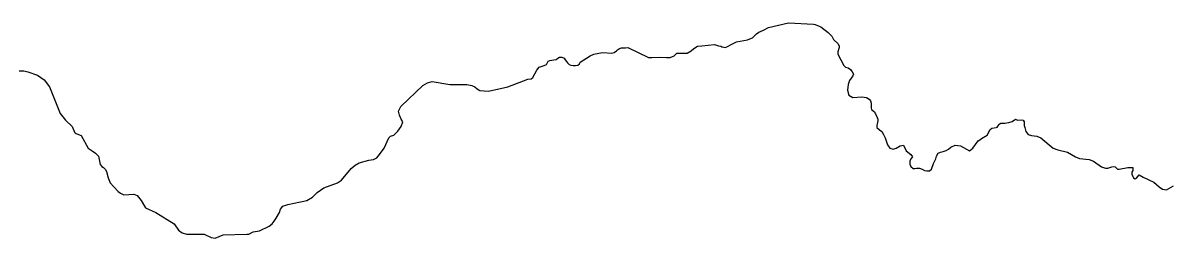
# Model space of a CAD drawing. Header units: metres. Extents: x 0 to 1325, y -1 to 773.
# Drawn here: x 731.14 to 751.27, y 367.43 to 371.21 of the extents above; entities that cross this region are included whole.
import ezdxf

# ---------------------------------------------------------------- set-up
doc = ezdxf.new("R2010")
doc.units = ezdxf.units.M

msp = doc.modelspace()

# ---------------------------------------------------------------- linework, layer by layer
at = {"layer": 'SCORE'}
for points in [[(744.24, 371.128), (744.59, 371.208)], [(744.59, 371.208), (745.03, 371.188)], [(743.96, 370.948), (744.03, 371.018)], [(744.03, 371.018), (744.07, 371.048)], [(744.07, 371.048), (744.15, 371.078)], [(744.15, 371.078), (744.24, 371.128)], [(745.03, 371.188), (745.06, 371.178)], [(745.06, 371.178), (745.13, 371.148)], [(745.13, 371.148), (745.16, 371.138)], [(745.16, 371.138), (745.29, 371.038)], [(745.29, 371.038), (745.35, 370.978)], [(742.93, 370.758), (742.99, 370.798)], [(742.99, 370.798), (743.07, 370.808)], [(743.07, 370.808), (743.29, 370.828)], [(743.29, 370.828), (743.36, 370.808)], [(743.36, 370.808), (743.4, 370.798)], [(743.4, 370.798), (743.42, 370.788)], [(743.51, 370.788), (743.61, 370.838)], [(743.61, 370.838), (743.68, 370.878)], [(743.68, 370.878), (743.87, 370.908)], [(743.87, 370.908), (743.94, 370.938)], [(743.94, 370.938), (743.96, 370.948)], [(745.35, 370.978), (745.38, 370.918)], [(745.38, 370.918), (745.39, 370.908)], [(745.39, 370.908), (745.46, 370.848)], [(745.46, 370.848), (745.48, 370.808)], [(745.48, 370.808), (745.48, 370.778)], [(740.54, 370.588), (740.57, 370.608)], [(740.57, 370.608), (740.61, 370.608)], [(740.61, 370.608), (740.65, 370.588)], [(740.93, 370.518), (741.11, 370.628)], [(741.11, 370.628), (741.17, 370.658)], [(741.17, 370.658), (741.26, 370.678)], [(741.26, 370.678), (741.33, 370.688)], [(741.33, 370.688), (741.49, 370.678)], [(741.49, 370.678), (741.53, 370.688)], [(741.53, 370.688), (741.57, 370.718)], [(741.57, 370.718), (741.59, 370.738)], [(741.59, 370.738), (741.62, 370.758)], [(741.62, 370.758), (741.66, 370.768)], [(741.66, 370.768), (741.73, 370.768)], [(741.73, 370.768), (741.77, 370.778)], [(741.77, 370.778), (742.13, 370.598)], [(742.13, 370.598), (742.19, 370.598)], [(742.19, 370.598), (742.33, 370.608)], [(742.33, 370.608), (742.45, 370.598)], [(742.45, 370.598), (742.51, 370.598)], [(742.51, 370.598), (742.58, 370.628)], [(742.58, 370.628), (742.6, 370.648)], [(742.6, 370.648), (742.61, 370.658)], [(742.61, 370.658), (742.63, 370.678)], [(742.63, 370.678), (742.67, 370.678)], [(742.67, 370.678), (742.78, 370.678)], [(742.78, 370.678), (742.81, 370.678)], [(742.81, 370.678), (742.88, 370.718)], [(742.88, 370.718), (742.93, 370.758)], [(743.42, 370.788), (743.43, 370.788)], [(743.43, 370.788), (743.48, 370.778)], [(743.48, 370.778), (743.51, 370.788)], [(745.48, 370.778), (745.46, 370.698)], [(745.46, 370.698), (745.46, 370.658)], [(745.46, 370.658), (745.56, 370.458)], [(740.17, 370.378), (740.21, 370.428)], [(740.21, 370.428), (740.3, 370.458)], [(740.3, 370.458), (740.34, 370.478)], [(740.34, 370.478), (740.37, 370.538)], [(740.37, 370.538), (740.4, 370.548)], [(740.4, 370.548), (740.47, 370.558)], [(740.47, 370.558), (740.51, 370.568)], [(740.51, 370.568), (740.54, 370.588)], [(740.65, 370.588), (740.67, 370.558)], [(740.67, 370.558), (740.69, 370.528)], [(740.69, 370.528), (740.71, 370.508)], [(740.71, 370.508), (740.74, 370.478)], [(740.74, 370.478), (740.77, 370.468)], [(740.77, 370.468), (740.81, 370.458)], [(740.81, 370.458), (740.85, 370.458)], [(740.85, 370.458), (740.89, 370.468)], [(740.89, 370.468), (740.92, 370.488)], [(740.92, 370.488), (740.93, 370.518)], [(745.56, 370.458), (745.59, 370.428)], [(745.59, 370.428), (745.64, 370.418)], [(745.64, 370.418), (745.68, 370.388)], [(731.08, 370.368), (731.16, 370.368)], [(731.16, 370.368), (731.23, 370.348)], [(731.23, 370.348), (731.4, 370.288)], [(731.4, 370.288), (731.52, 370.208)], [(731.52, 370.208), (731.61, 370.088)], [(739.66, 370.088), (740.01, 370.218)], [(740.01, 370.218), (740.07, 370.228)], [(740.07, 370.228), (740.1, 370.248)], [(740.1, 370.248), (740.17, 370.378)], [(745.66, 370.198), (745.64, 370.128)], [(745.72, 370.278), (745.66, 370.198)], [(745.68, 370.388), (745.71, 370.348)], [(745.71, 370.348), (745.73, 370.308)], [(745.73, 370.308), (745.72, 370.278)], [(731.61, 370.088), (731.8, 369.618)], [(737.79, 369.748), (738.17, 370.108)], [(738.17, 370.108), (738.25, 370.158)], [(738.25, 370.158), (738.33, 370.178)], [(738.33, 370.178), (738.64, 370.128)], [(738.64, 370.128), (738.94, 370.128)], [(738.94, 370.128), (739.03, 370.108)], [(739.03, 370.108), (739.08, 370.088)], [(739.08, 370.088), (739.12, 370.048)], [(739.12, 370.048), (739.17, 370.018)], [(739.17, 370.018), (739.32, 370.008)], [(739.32, 370.008), (739.66, 370.088)], [(745.64, 370.128), (745.63, 370.028)], [(745.63, 370.028), (745.65, 369.938)], [(745.65, 369.938), (745.72, 369.898)], [(745.72, 369.898), (745.88, 369.908)], [(745.88, 369.908), (745.96, 369.898)], [(745.96, 369.898), (746.01, 369.868)], [(746.01, 369.868), (746.03, 369.838)], [(746.03, 369.838), (746.04, 369.798)], [(746.04, 369.798), (746.04, 369.708)], [(731.8, 369.618), (731.89, 369.498)], [(737.74, 369.658), (737.78, 369.738)], [(737.76, 369.588), (737.74, 369.658)], [(737.79, 369.518), (737.76, 369.588)], [(737.78, 369.738), (737.79, 369.748)], [(746.04, 369.708), (746.05, 369.688)], [(746.05, 369.688), (746.1, 369.648)], [(746.1, 369.648), (746.11, 369.628)], [(746.11, 369.628), (746.12, 369.608)], [(746.12, 369.608), (746.15, 369.548)], [(731.89, 369.498), (732.01, 369.388)], [(732.01, 369.388), (732.05, 369.288)], [(737.73, 369.308), (737.79, 369.388)], [(737.82, 369.468), (737.79, 369.518)], [(737.79, 369.388), (737.82, 369.468)], [(746.16, 369.488), (746.14, 369.408)], [(746.14, 369.408), (746.14, 369.368)], [(746.15, 369.548), (746.16, 369.518)], [(746.16, 369.518), (746.16, 369.488)], [(748.26, 369.388), (748.3, 369.438)], [(748.26, 369.378), (748.26, 369.388)], [(748.3, 369.438), (748.32, 369.448)], [(748.32, 369.448), (748.39, 369.448)], [(748.39, 369.448), (748.46, 369.458)], [(748.46, 369.458), (748.52, 369.478)], [(748.52, 369.478), (748.58, 369.518)], [(748.58, 369.518), (748.61, 369.498)], [(748.61, 369.498), (748.68, 369.508)], [(748.68, 369.508), (748.71, 369.498)], [(748.71, 369.498), (748.73, 369.468)], [(748.73, 369.468), (748.73, 369.438)], [(748.73, 369.438), (748.73, 369.408)], [(748.73, 369.408), (748.74, 369.368)], [(732.05, 369.288), (732.06, 369.278)], [(732.06, 369.278), (732.08, 369.268)], [(732.08, 369.268), (732.15, 369.238)], [(732.15, 369.238), (732.17, 369.228)], [(732.17, 369.228), (732.29, 369.008)], [(737.49, 369.008), (737.57, 369.188)], [(737.57, 369.188), (737.6, 369.218)], [(737.6, 369.218), (737.66, 369.238)], [(737.66, 369.238), (737.73, 369.308)], [(746.14, 369.368), (746.19, 369.328)], [(746.19, 369.328), (746.23, 369.298)], [(746.23, 369.298), (746.26, 369.248)], [(746.26, 369.248), (746.29, 369.188)], [(746.29, 369.188), (746.33, 369.068)], [(747.98, 369.178), (748.08, 369.238)], [(748.08, 369.238), (748.13, 369.338)], [(748.13, 369.338), (748.16, 369.358)], [(748.16, 369.358), (748.24, 369.368)], [(748.24, 369.368), (748.26, 369.378)], [(748.74, 369.368), (748.76, 369.298)], [(748.76, 369.298), (748.8, 369.248)], [(748.8, 369.248), (748.86, 369.228)], [(748.86, 369.228), (748.95, 369.218)], [(748.95, 369.218), (749.02, 369.188)], [(749.02, 369.188), (749.24, 369.008)], [(732.29, 369.008), (732.36, 368.958)], [(737.41, 368.898), (737.49, 369.008)], [(746.33, 369.068), (746.37, 369.008)], [(746.37, 369.008), (746.43, 368.988)], [(746.43, 368.988), (746.48, 369.008)], [(746.48, 369.008), (746.55, 369.048)], [(746.55, 369.048), (746.61, 369.058)], [(746.61, 369.058), (746.66, 368.958)], [(747.36, 368.968), (747.4, 368.988)], [(747.4, 368.988), (747.44, 369.028)], [(747.44, 369.028), (747.52, 369.058)], [(747.52, 369.058), (747.61, 369.048)], [(747.61, 369.048), (747.77, 368.958)], [(747.77, 368.958), (747.83, 369.008)], [(747.83, 369.008), (747.92, 369.138)], [(747.92, 369.138), (747.97, 369.168)], [(747.97, 369.168), (747.98, 369.178)], [(749.24, 369.008), (749.32, 368.978)], [(732.36, 368.958), (732.42, 368.918)], [(732.42, 368.918), (732.47, 368.868)], [(732.47, 368.868), (732.5, 368.718)], [(737.05, 368.748), (737.22, 368.798)], [(737.22, 368.798), (737.3, 368.808)], [(737.3, 368.808), (737.36, 368.838)], [(737.36, 368.838), (737.41, 368.898)], [(746.66, 368.958), (746.74, 368.898)], [(746.74, 368.818), (746.72, 368.778)], [(746.74, 368.898), (746.77, 368.858)], [(746.77, 368.858), (746.74, 368.818)], [(747.14, 368.738), (747.18, 368.818)], [(747.18, 368.818), (747.19, 368.868)], [(747.19, 368.868), (747.22, 368.918)], [(747.22, 368.918), (747.26, 368.938)], [(747.26, 368.938), (747.31, 368.948)], [(747.31, 368.948), (747.36, 368.968)], [(749.32, 368.978), (749.49, 368.938)], [(749.49, 368.938), (749.63, 368.858)], [(749.63, 368.858), (749.7, 368.828)], [(749.7, 368.828), (749.87, 368.808)], [(749.87, 368.808), (749.95, 368.778)], [(732.5, 368.718), (732.53, 368.688)], [(732.53, 368.688), (732.56, 368.668)], [(732.56, 368.668), (732.59, 368.638)], [(732.59, 368.638), (732.61, 368.598)], [(732.61, 368.598), (732.64, 368.488)], [(736.74, 368.448), (736.91, 368.648)], [(736.91, 368.648), (736.98, 368.708)], [(736.98, 368.708), (737.05, 368.748)], [(746.72, 368.778), (746.72, 368.728)], [(746.72, 368.728), (746.74, 368.688)], [(746.74, 368.688), (746.78, 368.648)], [(746.78, 368.648), (746.81, 368.648)], [(746.81, 368.648), (746.84, 368.658)], [(746.84, 368.658), (746.89, 368.658)], [(746.89, 368.658), (746.94, 368.638)], [(746.94, 368.638), (746.98, 368.618)], [(746.98, 368.618), (747.02, 368.608)], [(747.02, 368.608), (747.07, 368.608)], [(747.07, 368.608), (747.1, 368.638)], [(747.1, 368.638), (747.14, 368.738)], [(749.95, 368.778), (750.09, 368.678)], [(750.09, 368.678), (750.16, 368.658)], [(750.16, 368.658), (750.2, 368.658)], [(750.2, 368.658), (750.27, 368.678)], [(750.27, 368.678), (750.3, 368.688)], [(750.3, 368.688), (750.33, 368.678)], [(750.33, 368.678), (750.37, 368.638)], [(750.37, 368.638), (750.4, 368.638)], [(750.4, 368.638), (750.55, 368.668)], [(750.55, 368.668), (750.64, 368.668)], [(750.64, 368.618), (750.62, 368.588)], [(750.62, 368.588), (750.62, 368.548)], [(750.64, 368.668), (750.64, 368.618)], [(732.64, 368.488), (732.68, 368.398)], [(732.68, 368.398), (732.74, 368.328)], [(736.43, 368.308), (736.67, 368.398)], [(736.67, 368.398), (736.74, 368.448)], [(750.62, 368.548), (750.64, 368.508)], [(750.64, 368.508), (750.65, 368.488)], [(750.65, 368.488), (750.68, 368.468)], [(750.68, 368.468), (750.7, 368.478)], [(750.7, 368.478), (750.75, 368.538)], [(750.75, 368.538), (750.82, 368.498)], [(750.82, 368.498), (751.01, 368.408)], [(751.01, 368.408), (751.1, 368.328)], [(732.74, 368.328), (732.82, 368.248)], [(732.82, 368.248), (732.86, 368.218)], [(732.86, 368.218), (732.92, 368.188)], [(732.92, 368.188), (733.09, 368.198)], [(733.09, 368.198), (733.15, 368.178)], [(733.15, 368.178), (733.22, 368.088)], [(736.23, 368.148), (736.31, 368.228)], [(736.31, 368.228), (736.43, 368.308)], [(751.1, 368.328), (751.16, 368.288)], [(751.16, 368.288), (751.23, 368.278)], [(751.23, 368.278), (751.27, 368.298)], [(751.27, 368.298), (751.35, 368.348)], [(733.22, 368.088), (733.28, 367.988)], [(733.28, 367.988), (733.3, 367.958)], [(735.67, 367.938), (735.71, 367.988)], [(735.71, 367.988), (735.8, 368.018)], [(735.8, 368.018), (736.13, 368.088)], [(736.13, 368.088), (736.23, 368.148)], [(733.3, 367.958), (733.48, 367.878)], [(733.48, 367.878), (733.8, 367.678)], [(735.56, 367.728), (735.59, 367.778)], [(735.59, 367.778), (735.65, 367.878)], [(735.65, 367.878), (735.67, 367.938)], [(733.8, 367.678), (733.88, 367.568)], [(735.3, 367.558), (735.47, 367.638)], [(735.47, 367.638), (735.52, 367.678)], [(735.52, 367.678), (735.56, 367.728)], [(733.88, 367.568), (733.94, 367.518)], [(733.94, 367.518), (734.02, 367.498)], [(734.02, 367.498), (734.26, 367.498)], [(734.26, 367.498), (734.33, 367.498)], [(734.33, 367.498), (734.45, 367.438)], [(734.45, 367.438), (734.52, 367.428)], [(734.52, 367.428), (734.66, 367.488)], [(734.66, 367.488), (735.08, 367.498)], [(735.08, 367.498), (735.11, 367.498)], [(735.11, 367.498), (735.19, 367.538)], [(735.19, 367.538), (735.3, 367.558)]]:
    msp.add_lwpolyline(points, dxfattribs=at)

doc.saveas('drawing.dxf')
